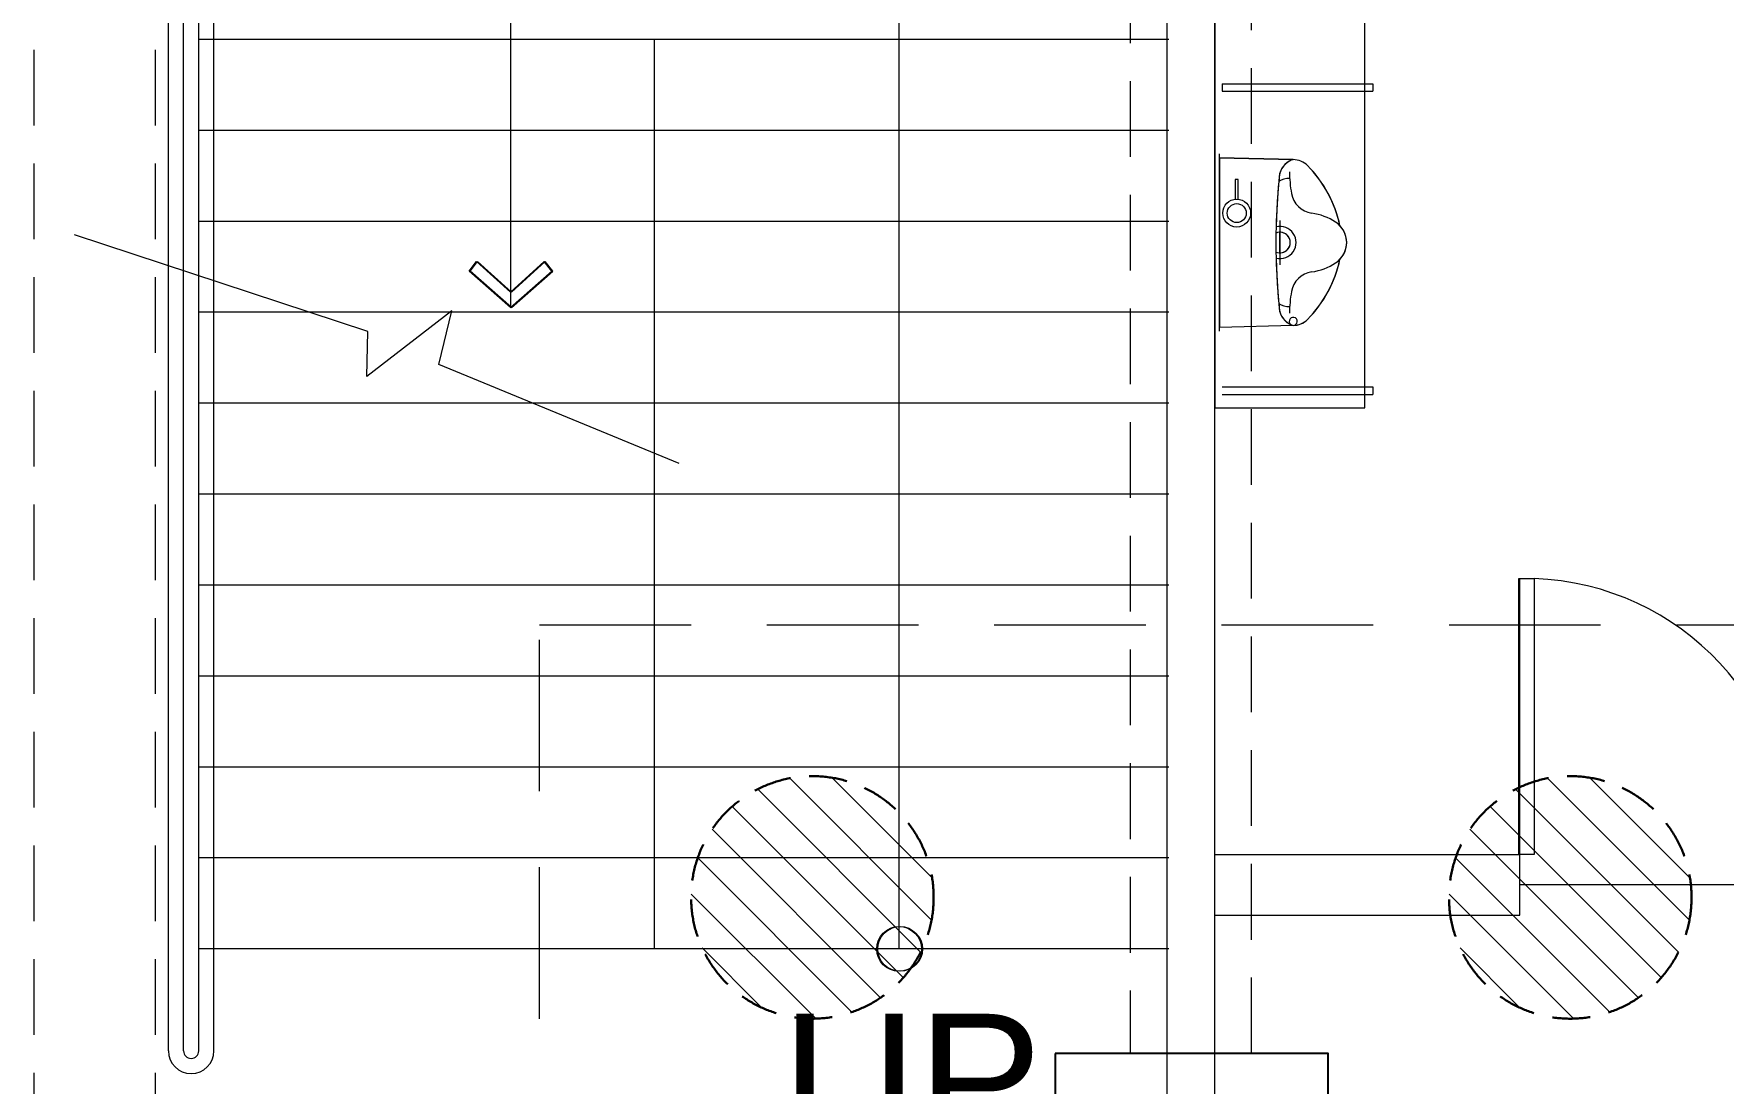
# Model space of a CAD drawing. Header units: millimetres. Extents: x 306431 to 569278, y -16030 to 119854.
# Drawn here: x 363572 to 369144, y 46117 to 49579 of the extents above; entities that cross this region are included whole.
import ezdxf

# ---------------------------------------------------------------- set-up
doc = ezdxf.new("R2010")
doc.units = ezdxf.units.MM
doc.header["$MEASUREMENT"] = 0
doc.linetypes.add('HIDDEN', pattern=[0.375, 0.25, -0.125])
for name, color, linetype, lineweight in [('A_ARCHITECTURAL BACKGROUND', 251, 'Continuous', 5), ('FTB', 4, 'HIDDEN', 30), ('GIRDER BEAM', 2, 'HIDDEN', 15), ('GIRDER GIRT', 4, 'HIDDEN', 18), ('HATCH', 8, 'Continuous', 5), ('PEDESTAL CONCRETE', 20, 'Continuous', 25), ('S_foundation', 4, 'HIDDEN', 20)]:
    doc.layers.add(name, color=color, linetype=linetype, lineweight=lineweight)
doc.layers.add('GUIDE', color=191, linetype='Continuous', plot=False)
doc.styles.add('MMTX$0$ESMX$0$X-OPTA1D', font='x-opta1d')

# ---------------------------------------------------------------- blocks, each defined once
blk = doc.blocks.new('G_GIRT')
at = {"layer": 'GIRDER GIRT', "linetype": 'HIDDEN', "ltscale": 1000, "elevation": 0}
blk.add_lwpolyline([(34800, 48739.4), (35200, 48739.4), (35200, 55321.5), (34800, 55321.5)], close=True, dxfattribs=at)
blk = doc.blocks.new('GF_PLAN NEW')
at = {"layer": 'A_ARCHITECTURAL BACKGROUND', "linetype": 'ByBlock', "ltscale": 0.5}
for p, q in [((35078.9, 48468.6, 0), (35078.9, 55761.8, 0)), ((34921.2, 53470.5, 0), (34921.2, 48468.6, 0)), ((32285.1, 51104, 0), (31318, 51422.4, 0)), ((32562.2, 51172.2, 0), (32281.8, 50955.3, 0)), ((32519.2, 50994.6, 0), (32562.2, 51172.2, 0)), ((32281.8, 50955.3, 0), (32285.1, 51104, 0)), ((33312.4, 50668.1, 0), (32519.2, 50994.6, 0)), ((36982.4, 49278.6, 0), (36085.6, 49278.6, 0))]:
    blk.add_line(p, q, dxfattribs=at)
at = {"layer": 'A_ARCHITECTURAL BACKGROUND', "ltscale": 10}
for p, q in [((31627.7, 48730.7, 0), (31627.7, 53470.5, 0)), ((31677.7, 48730.7, 0), (31677.7, 53470.5, 0)), ((31727.8, 48730.7, 0), (31727.8, 53470.5, 0)), ((31777.8, 48730.7, 0), (31777.8, 53470.5, 0)), ((34927.8, 52067.3, 0), (31727.8, 52067.3, 0)), ((33230.6, 49067.1, 0), (33230.6, 52067.3, 0)), ((34927.8, 51767.3, 0), (31727.8, 51767.3, 0)), ((34927.8, 51467.2, 0), (31727.8, 51467.2, 0)), ((34927.8, 51167.2, 0), (31727.8, 51167.2, 0)), ((34927.8, 50867.2, 0), (31727.8, 50867.2, 0)), ((34927.8, 50567.2, 0), (31727.8, 50567.2, 0)), ((34927.8, 50267.1, 0), (31727.8, 50267.1, 0)), ((36082.3, 49378.6, 0), (36082.3, 50288.7, 0)), ((36082.3, 50288.7, 0), (36132.3, 50288.7, 0)), ((36085.6, 49378.6, 0), (36085.6, 50288.7, 0)), ((36132.3, 50288.7, 0), (36132.3, 49378.6, 0)), ((34927.8, 49967.1, 0), (31727.8, 49967.1, 0)), ((34927.8, 49667.1, 0), (31727.8, 49667.1, 0)), ((35078.9, 49378.6, 0), (36085.6, 49378.6, 0)), ((36132.3, 49378.6, 0), (36082.3, 49378.6, 0)), ((36085.6, 49178.6, 0), (36085.6, 49378.6, 0)), ((36085.6, 49178.6, 0), (36085.6, 49378.6, 0)), ((34927.8, 49367.1, 0), (31727.8, 49367.1, 0)), ((36982.4, 49278.6, 0), (36085.6, 49278.6, 0)), ((35078.9, 49178.6, 0), (36085.6, 49178.6, 0)), ((34927.8, 49067.1, 0), (31727.8, 49067.1, 0))]:
    blk.add_line(p, q, dxfattribs=at)
at = {"layer": 'A_ARCHITECTURAL BACKGROUND', "lineweight": 0, "ltscale": 0.5}
for p, q in [((35103.9, 51921.1, 0), (35103.9, 51896.1, 0)), ((35103.9, 51921.1, 0), (35601.1, 51921.1, 0)), ((35103.9, 51896.1, 0), (35601.1, 51896.1, 0)), ((35601.1, 51921.1, 0), (35601.1, 51896.1, 0)), ((35094.3, 51523.8, 0), (35094.3, 51677.2, 0)), ((35094.3, 51677.2, 0), (35338.1, 51670.7, 0)), ((35094.3, 51523.8, 0), (35094.3, 51677.2, 0)), ((35094.3, 51677.2, 0), (35338.1, 51670.7, 0)), ((35294.3, 51363.3, 0), (35294.3, 51431.3, 0)), ((35294.3, 51363.3, 0), (35294.3, 51431.3, 0)), ((35094.3, 51117.4, 0), (35094.3, 51283.8, 0)), ((35094.3, 51117.4, 0), (35094.3, 51283.8, 0)), ((35338.1, 51124, 0), (35094.3, 51117.4, 0)), ((35338.1, 51124, 0), (35094.3, 51117.4, 0)), ((35103.9, 50921, 0), (35601.1, 50921, 0)), ((35103.9, 50896, 0), (35601.1, 50896, 0)), ((35601.1, 50921, 0), (35601.1, 50896, 0))]:
    blk.add_line(p, q, dxfattribs=at)
at = {"layer": 'A_ARCHITECTURAL BACKGROUND'}
for p, q in [((35094.3, 51104.5, 0), (35094.3, 51690.2, 0)), ((35094.3, 51104.5, 0), (35094.3, 51690.2, 0)), ((35094.3, 51677.2, 0), (35094.3, 51117.4, 0)), ((35338.1, 51670.7, 0), (35094.3, 51677.2, 0)), ((35094.3, 51677.2, 0), (35094.3, 51117.4, 0)), ((35338.1, 51670.7, 0), (35094.3, 51677.2, 0)), ((35294.3, 51470, 0), (35294.3, 51324.1, 0)), ((35294.3, 51470, 0), (35294.3, 51324.1, 0)), ((35338.1, 51124, 0), (35094.3, 51117.4, 0)), ((35338.1, 51124, 0), (35094.3, 51117.4, 0))]:
    blk.add_line(p, q, dxfattribs=at)
at = {"layer": 'A_ARCHITECTURAL BACKGROUND', "ltscale": 0.05, "elevation": 0}
blk.add_lwpolyline([(35078.9, 50851.6), (35574.3, 50851.6), (35574.3, 54732), (35078.9, 54732)], close=True, dxfattribs=at)
at = {"layer": 'A_ARCHITECTURAL BACKGROUND', "linetype": 'ByBlock', "ltscale": 0.5, "elevation": 0}
blk.add_lwpolyline([(34037.9, 49067.1), (34037.9, 52554.5, 0.414214), (33437.9, 53154.5), (33355.8, 53154.5, 0.414214), (32755.8, 52554.5), (32755.8, 51183.4)], format="xyb", dxfattribs=at)
at = {"layer": 'A_ARCHITECTURAL BACKGROUND', "ltscale": 0.05, "elevation": 0}
blk.add_lwpolyline([(35156.5, 51540.1), (35156.5, 51605.4), (35146.7, 51605.4), (35146.7, 51540.1)], dxfattribs=at)
at = {"layer": 'A_ARCHITECTURAL BACKGROUND', "linetype": 'ByBlock', "ltscale": 0.5, "elevation": 0}
for points in [[(32755.8, 51183.4), (32619.5, 51302.3), (32644.2, 51334.8), (32755.8, 51233.4)], [(32759, 51183.4), (32622.8, 51302.3), (32647.5, 51334.8), (32759, 51233.4)], [(32755.8, 51183.4), (32892, 51302.3), (32867.3, 51334.8), (32755.8, 51233.4)], [(32759, 51183.4), (32895.2, 51302.3), (32870.6, 51334.8), (32759, 51233.4)]]:
    blk.add_lwpolyline(points, dxfattribs=at)
at = {"layer": 'A_ARCHITECTURAL BACKGROUND', "ltscale": 0.05}
for radius in [45.9, 31.3]:
    blk.add_circle((35151.6, 51494.4, 0), radius, dxfattribs=at)
at = {"layer": 'A_ARCHITECTURAL BACKGROUND', "linetype": 'ByBlock', "ltscale": 0.5}
for centre in [(34037.9, 49067.1, 0), (34041.2, 49067.1, 0)]:
    blk.add_circle(centre, 73.9, dxfattribs=at)
at = {"layer": 'A_ARCHITECTURAL BACKGROUND', "lineweight": 0, "ltscale": 0.5}
for centre, radius, start, end in [((35357.8, 51607.8, 0), 66.7, 111.7947, 186.8932), ((35357.8, 51607.8, 0), 66.7, 111.7947, 186.8932), ((35357.8, 51607.8, 0), 66.7, 111.7947, 174.4421), ((35357.8, 51607.8, 0), 66.7, 111.7947, 174.4421), ((35338, 51657.3, 0), 13.3, 89.6458, 111.7947), ((35338, 51657.3, 0), 13.3, 89.6458, 111.7947), ((35338, 51657.3, 0), 13.3, 89.6458, 111.7947), ((35338, 51657.3, 0), 13.3, 89.6458, 111.7947), ((35337.7, 51604, 0), 66.7, 44.7601, 89.6458), ((35337.7, 51604, 0), 66.7, 44.7601, 89.6458), ((37521, 51397.3, 0), 2240, 174.4421, 185.5579), ((37521, 51397.3, 0), 2240, 174.4421, 185.5579), ((35101, 51369.3, 0), 400, 11.9985, 44.7601), ((35101, 51369.3, 0), 400, 11.9985, 44.7601), ((37521, 51397.3, 0), 2240, 174.8398, 178.6751), ((37521, 51397.3, 0), 2240, 174.8398, 178.6751), ((35322.8, 51548.5, 0), 60, 121.309, 123.1383), ((35322.8, 51548.5, 0), 60, 121.309, 123.1383), ((35294.3, 51397.3, 0), 53.3, 256.1859, 103.8141), ((35294.3, 51397.3, 0), 53.3, 256.1859, 103.8141), ((35434.3, 51397.3, 0), 80, 316.4614, 43.5386), ((35434.3, 51397.3, 0), 80, 316.4614, 43.5386), ((35294.3, 51397.3, 0), 34, 270, 90), ((35294.3, 51397.3, 0), 34, 270, 90), ((37521, 51397.3, 0), 2240, 181.3249, 185.1602), ((37521, 51397.3, 0), 2240, 181.3249, 185.1602), ((35101, 51425.4, 0), 400, 315.2399, 348.0015), ((35101, 51425.4, 0), 400, 315.2399, 348.0015), ((35322.8, 51246.1, 0), 60, 236.8617, 238.691), ((35322.8, 51246.1, 0), 60, 236.8617, 238.691), ((35357.8, 51186.8, 0), 66.7, 173.1068, 248.2053), ((35357.8, 51186.8, 0), 66.7, 173.1068, 248.2053), ((35357.8, 51186.8, 0), 66.7, 185.5579, 248.2053), ((35357.8, 51186.8, 0), 66.7, 185.5579, 248.2053), ((35338, 51137.3, 0), 13.3, 270, 248.2053), ((35338, 51137.3, 0), 13.3, 270, 248.2053), ((35338, 51137.3, 0), 13.3, 248.2053, 270), ((35338, 51137.3, 0), 13.3, 248.2053, 270), ((35337.7, 51190.6, 0), 66.7, 270.3542, 315.2399), ((35337.7, 51190.6, 0), 66.7, 270.3542, 315.2399)]:
    blk.add_arc(centre, radius, start, end, dxfattribs=at)
at = {"layer": 'A_ARCHITECTURAL BACKGROUND'}
for centre, radius, start, end in [((35357.8, 51607.8, 0), 66.7, 111.7947, 174.4421), ((35357.8, 51607.8, 0), 66.7, 111.7947, 174.4421), ((35338, 51657.3, 0), 13.3, 89.6458, 111.7947), ((35338, 51657.3, 0), 13.3, 89.6458, 111.7947), ((35337.7, 51604, 0), 66.7, 44.7601, 90), ((35337.7, 51604, 0), 66.7, 44.7601, 90), ((37521, 51397.3, 0), 2240, 174.4421, 185.5579), ((37521, 51397.3, 0), 2240, 174.4421, 185.5579), ((35322.8, 51548.5, 0), 60, 86.5995, 123.1383), ((35322.8, 51548.5, 0), 60, 86.5995, 123.1383), ((35725.8, 51630.7, 0), 400, 180, 190.2928), ((35725.8, 51630.7, 0), 400, 180, 190.2928), ((35101, 51369.3, 0), 400, 12.1429, 44.7601), ((35101, 51369.3, 0), 400, 12.1429, 44.7601), ((35410.9, 51573.5, 0), 80, 190.2928, 261.3901), ((35410.9, 51573.5, 0), 80, 190.2928, 261.3901), ((35369, 51296.6, 0), 200, 57.0421, 81.3901), ((35369, 51296.6, 0), 200, 57.0421, 81.3901), ((35294.3, 51397.3, 0), 53.3, 256.1859, 103.8141), ((35294.3, 51397.3, 0), 53.3, 256.1859, 103.8141), ((35434.3, 51397.3, 0), 80, 302.9579, 57.0421), ((35434.3, 51397.3, 0), 80, 302.9579, 57.0421), ((35231.3, 51397.3, 0), 266.7, 11.9265, 12.1429), ((35231.3, 51397.3, 0), 266.7, 11.9265, 12.1429), ((35294.3, 51397.3, 0), 34, 247.3131, 112.6869), ((35294.3, 51397.3, 0), 34, 247.3131, 112.6869), ((35101, 51425.4, 0), 400, 315.2399, 347.8571), ((35101, 51425.4, 0), 400, 315.2399, 347.8571), ((35369, 51498, 0), 200, 278.6099, 302.9579), ((35369, 51498, 0), 200, 278.6099, 302.9579), ((35231.3, 51397.3, 0), 266.7, 347.8571, 348.0735), ((35231.3, 51397.3, 0), 266.7, 347.8571, 348.0735), ((35410.9, 51221.1, 0), 80, 98.6099, 169.7072), ((35410.9, 51221.1, 0), 80, 98.6099, 169.7072), ((35725.8, 51164, 0), 400, 169.7072, 180), ((35725.8, 51164, 0), 400, 169.7072, 180), ((35322.8, 51246.1, 0), 60, 236.8617, 273.4005), ((35322.8, 51246.1, 0), 60, 236.8617, 273.4005), ((35357.8, 51186.8, 0), 66.7, 185.5579, 248.2053), ((35357.8, 51186.8, 0), 66.7, 185.5579, 248.2053), ((35338, 51137.3, 0), 13.3, 248.2053, 270.3542), ((35338, 51137.3, 0), 13.3, 248.2053, 270.3542), ((35337.7, 51190.6, 0), 66.7, 270, 315.2399), ((35337.7, 51190.6, 0), 66.7, 270, 315.2399)]:
    blk.add_arc(centre, radius, start, end, dxfattribs=at)
at = {"layer": 'A_ARCHITECTURAL BACKGROUND', "linetype": 'ByBlock', "ltscale": 0.5}
blk.add_arc((36101.6, 49407.9, 0), 881.3, 358.0931, 88.0019, dxfattribs=at)
at = {"layer": 'A_ARCHITECTURAL BACKGROUND', "ltscale": 10}
for radius in [75, 25]:
    blk.add_arc((31702.7, 48730.7, 0), radius, 180, 0, dxfattribs=at)
at = {"layer": 'A_ARCHITECTURAL BACKGROUND', "style": 'MMTX$0$ESMX$0$X-OPTA1D', "text_generation_flag": 6, "width": 1.1}
blk.add_text('UP', height=420.03, rotation=180, dxfattribs=at).set_placement((33651.3, 48433.2, 0))
blk = doc.blocks.new('PC-4 - 1M x 45')
at = {"layer": 'HATCH', "ltscale": 0.05}
h = blk.add_hatch(dxfattribs=at)
h.set_pattern_fill('ANSI31', color=256, scale=800, style=0)
edge = h.paths.add_edge_path()
edge.add_arc((-1250, 1250), 400, 0, 360)
h = blk.add_hatch(dxfattribs=at)
h.set_pattern_fill('ANSI31', color=256, scale=800, style=0)
h.set_pattern_definition([(45, (2500, 0), (-70.7107, 70.7107), [])])
edge = h.paths.add_edge_path()
edge.add_arc((1250, 1250), 400, 0, 360)
h = blk.add_hatch(dxfattribs=at)
h.set_pattern_fill('ANSI31', color=256, scale=800, style=0)
h.set_pattern_definition([(45, (0, -2500), (-70.7107, 70.7107), [])])
edge = h.paths.add_edge_path()
edge.add_arc((-1250, -1250), 400, 0, 360)
h = blk.add_hatch(dxfattribs=at)
h.set_pattern_fill('ANSI31', color=256, scale=800, style=0)
h.set_pattern_definition([(45, (2500, -2500), (-70.7107, 70.7107), [])])
edge = h.paths.add_edge_path()
edge.add_arc((1250, -1250), 400, 0, 360)
at = {"layer": 'FTB', "ltscale": 500}
for centre in [(-1250, 1250, 0), (1250, 1250, 0), (-1250, -1250, 0), (1250, -1250, 0)]:
    blk.add_circle(centre, 400, dxfattribs=at)
at = {"layer": 'GUIDE'}
blk.add_point((0, 0), dxfattribs=at)
at = {"layer": 'S_foundation', "ltscale": 2000, "elevation": 0}
blk.add_lwpolyline([(-2150, 2150), (2149.5, 2150), (2149.5, -2150), (-2150, -2150)], close=True, dxfattribs=at)

msp = doc.modelspace()

# ---------------------------------------------------------------- linework, layer by layer
at = {"layer": 'GIRDER BEAM', "color": 2, "linetype": 'HIDDEN', "ltscale": 1000}
for p, q in [((363571.7, 53276.2, 0), (363571.7, 45676.2, 0)), ((363971.7, 53276.2, 0), (363971.7, 45676.2, 0))]:
    msp.add_line(p, q, dxfattribs=at)
at = {"layer": 'PEDESTAL CONCRETE', "ltscale": 0.05, "elevation": 0}
msp.add_lwpolyline([(366940.8, 46215.4), (366940.8, 44735.4), (367840.8, 44735.4), (367840.8, 46215.4)], close=True, dxfattribs=at)

# ---------------------------------------------------------------- block references
at = {"layer": 'A_ARCHITECTURAL BACKGROUND'}
msp.add_blockref('GF_PLAN NEW', (332388.1, -2507.2, 0), dxfattribs=at)
at = {"layer": 'GIRDER BEAM', "rotation": 90}
msp.add_blockref('PC-4 - 1M x 45', (367390, 45479.8, 0), dxfattribs=at)
at = {"layer": 'GIRDER GIRT'}
msp.add_blockref('G_GIRT', (332388.7, -2524, 0), dxfattribs=at)

doc.saveas('drawing.dxf')
